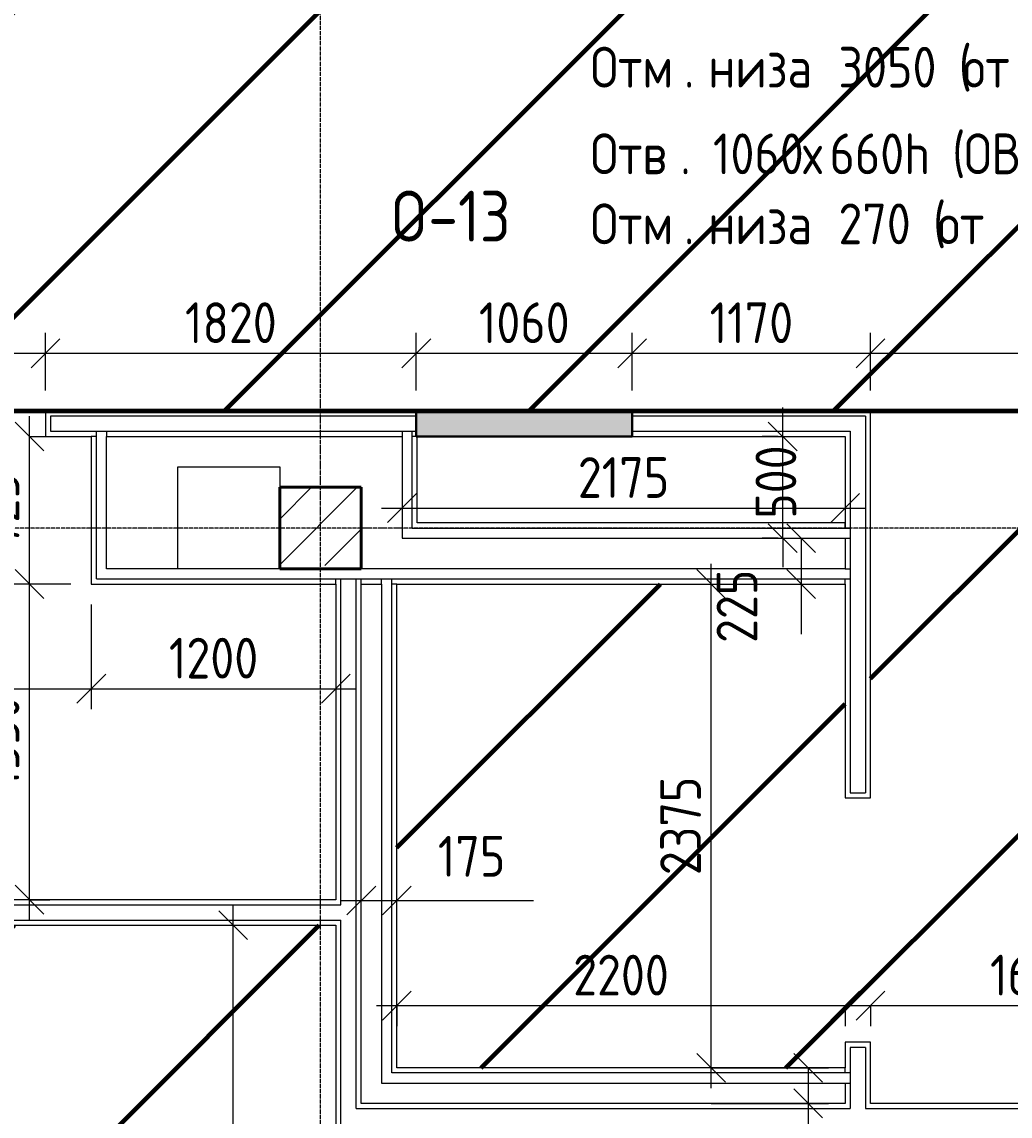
# Model space of a CAD drawing. Header units: millimetres. Extents: x -56773 to 323062, y -262288 to 76460.
# Drawn here: x 54144 to 58994, y -202511 to -197138 of the extents above; entities that cross this region are included whole.
import ezdxf

# ---------------------------------------------------------------- set-up
doc = ezdxf.new("R2010")
doc.units = ezdxf.units.MM
doc.linetypes.add('ADSK_Линия сетки', pattern=[25, 20, -2.5, 0, -2.5])
doc.linetypes.add('ADSK_Невидимые', pattern=[5, 3, -2])
for name, color, linetype, lineweight in [('1.1)Стяжка керамзит  2 этаж', 5, 'Continuous', 60), ('Марки', 7, 'Continuous', 20), ('Несущие колонны', 7, 'Continuous', 18), ('Обобщенные модели', 7, 'ADSK_Невидимые', 18), ('Оси', 7, 'Continuous', 9), ('Перекрытие', 7, 'Continuous', 18), ('Размеры', 7, 'Continuous', 9), ('Стены внутренние', 7, 'Continuous', 18), ('Стены штриховка', 7, 'Continuous', 9), ('Узлы', 7, 'Continuous', 18)]:
    doc.layers.add(name, color=color, linetype=linetype, lineweight=lineweight)
doc.styles.add('GOST Common_2', font='', dxfattribs={"width": 0.9, "height": 250})
doc.styles.add('GOST Common_3', font='', dxfattribs={"width": 0.9, "height": 200})
doc.styles.get('GOST Common_2').set_extended_font_data('GOST Common')
doc.styles.get('GOST Common_3').set_extended_font_data('GOST Common')
doc.dimstyles.new('ADSK_Основной_2_0', dxfattribs={"dimscale": 304.8, "dimtxt": 201.142999, "dimasz": 0.463911, "dimexe": 0.328084, "dimexo": 0.328084, "dimgap": 0.164042, "dimtad": 1, "dimdec": 3, "dimrnd": 0.001, "dimdsep": 46, "dimtxsty": 'GOST Common_3', "dimblk1": 'OBLIQUE', "dimblk2": 'OBLIQUE', "dimsah": 1, "dimcen": 0.09, "dimdle": 0.328084, "dimazin": 2, "dimtfac": 1, "dimtdec": 4, "dimtix": 1, "dimtmove": 0, "dimatfit": 3, "dimfxl": 1, "dimtvp": 1, "dimtolj": 1, "dimtzin": 0, "dimlwd": 20, "dimlwe": 20, "dimarcsym": 2})
doc.dimstyles.new('ADSK_Основной_2_0_2', dxfattribs={"dimscale": 304.8, "dimtxt": 201.142999, "dimasz": 0.463911, "dimexe": 0.328084, "dimexo": 0.328084, "dimgap": 0.164042, "dimtad": 1, "dimdec": 3, "dimrnd": 0.001, "dimdsep": 46, "dimtxsty": 'GOST Common_3', "dimblk1": 'OBLIQUE', "dimblk2": 'OBLIQUE', "dimsah": 1, "dimcen": 0.09, "dimdle": 0.328084, "dimazin": 2, "dimtfac": 1, "dimtdec": 4, "dimtix": 1, "dimtmove": 0, "dimatfit": 3, "dimfxl": 1, "dimtvp": 1, "dimtolj": 1, "dimtzin": 0, "dimlwd": 20, "dimlwe": 20, "dimarcsym": 2})

# ---------------------------------------------------------------- blocks, each defined once
blk = doc.blocks.new('ADSK_КолоннаЖБ_Прямоугольная - 400x400 мм-1807143-Кладочный план 4-го этажа')
at = {"layer": 'Несущие колонны', "lineweight": 40}
for p, q in [((-200, 200), (200, 200)), ((-200, -200), (-200, 200)), ((200, 200), (200, -200)), ((200, -200), (-200, -200))]:
    blk.add_line(p, q, dxfattribs=at)
blk = doc.blocks.new('ADSK_ОбобщеннаяМодель_ОтверстиеПрямоугольное_вСтене - О-13_ОВ_1060х660-4094150-Кладочный план 4-го этажа')
at = {"layer": 'Обобщенные модели'}
blk.add_hatch(color=256, dxfattribs=at).paths.add_polyline_path([(-391.2, -62.5), (650.3, -62.5), (650.3, 62.5), (-409.7, 62.5), (-409.7, -62.5)])
at = {"layer": 'Узлы', "lineweight": 30}
for p, q in [((-409.7, -62.5), (-409.7, 62.5)), ((-409.7, 62.5), (650.3, 62.5)), ((650.3, 62.5), (650.3, -62.5)), ((650.3, -62.5), (-409.7, -62.5))]:
    blk.add_line(p, q, dxfattribs=at)
blk = doc.blocks.new('_Oblique')
at = {"color": 0, "linetype": 'ByBlock', "lineweight": -2}
blk.add_line((-0.5, -0.5), (0.5, 0.5), dxfattribs=at)
blk = doc.blocks.new('*D6284')
at = {"layer": 'Defpoints', "color": 0, "transparency": 16777216}
for p in [(54259.4, -198765.3), (53259.4, -199048.5), (54259.4, -199048.5)]:
    blk.add_point(p, dxfattribs=at)
at = {"layer": 'Размеры', "color": 0, "lineweight": 20, "transparency": 16777216}
for p, q in [((53259.4, -198948.5), (53259.4, -198665.3)), ((54259.4, -198948.5), (54259.4, -198665.3)), ((53159.4, -198765.3), (54359.4, -198765.3))]:
    blk.add_line(p, q, dxfattribs=at)
at = {"layer": 'Размеры', "color": 0, "lineweight": 20, "transparency": 16777216, "xscale": 141.4, "yscale": 141.4, "zscale": 141.4, "rotation": 180}
blk.add_blockref('_Oblique', (53259.4, -198765.3), dxfattribs=at)
at = {"layer": 'Размеры', "color": 0, "lineweight": 20, "transparency": 16777216, "xscale": 141.4, "yscale": 141.4, "zscale": 141.4}
blk.add_blockref('_Oblique', (54259.4, -198765.3), dxfattribs=at)
at = {"layer": 'Размеры', "color": 0, "lineweight": 9, "transparency": 16777216, "insert": (53759.4, -198615.3), "char_height": 200, "width": 560.473, "attachment_point": 5, "style": 'GOST Common_3'}
blk.add_mtext('\\A1;1000', dxfattribs=at)
blk = doc.blocks.new('*D6285')
at = {"layer": 'Defpoints', "color": 0, "transparency": 16777216}
for p in [(56079.4, -198765.3), (54259.4, -199048.5), (56079.4, -199048.5)]:
    blk.add_point(p, dxfattribs=at)
at = {"layer": 'Размеры', "color": 0, "lineweight": 20, "transparency": 16777216}
for p, q in [((54259.4, -198948.5), (54259.4, -198665.3)), ((56079.4, -198948.5), (56079.4, -198665.3)), ((54159.4, -198765.3), (56179.4, -198765.3))]:
    blk.add_line(p, q, dxfattribs=at)
at = {"layer": 'Размеры', "color": 0, "lineweight": 20, "transparency": 16777216, "xscale": 141.4, "yscale": 141.4, "zscale": 141.4, "rotation": 180}
blk.add_blockref('_Oblique', (54259.4, -198765.3), dxfattribs=at)
at = {"layer": 'Размеры', "color": 0, "lineweight": 20, "transparency": 16777216, "xscale": 141.4, "yscale": 141.4, "zscale": 141.4}
blk.add_blockref('_Oblique', (56079.4, -198765.3), dxfattribs=at)
at = {"layer": 'Размеры', "color": 0, "lineweight": 9, "transparency": 16777216, "insert": (55169.4, -198615.3), "char_height": 200, "width": 560.473, "attachment_point": 5, "style": 'GOST Common_3'}
blk.add_mtext('\\A1;1820', dxfattribs=at)
blk = doc.blocks.new('*D6286')
at = {"layer": 'Defpoints', "color": 0, "transparency": 16777216}
for p in [(57139.4, -198765.3), (56079.4, -199048.5), (57139.4, -199048.5)]:
    blk.add_point(p, dxfattribs=at)
at = {"layer": 'Размеры', "color": 0, "lineweight": 20, "transparency": 16777216}
for p, q in [((56079.4, -198948.5), (56079.4, -198665.3)), ((57139.4, -198948.5), (57139.4, -198665.3)), ((55979.4, -198765.3), (57239.4, -198765.3))]:
    blk.add_line(p, q, dxfattribs=at)
at = {"layer": 'Размеры', "color": 0, "lineweight": 20, "transparency": 16777216, "xscale": 141.4, "yscale": 141.4, "zscale": 141.4, "rotation": 180}
blk.add_blockref('_Oblique', (56079.4, -198765.3), dxfattribs=at)
at = {"layer": 'Размеры', "color": 0, "lineweight": 20, "transparency": 16777216, "xscale": 141.4, "yscale": 141.4, "zscale": 141.4}
blk.add_blockref('_Oblique', (57139.4, -198765.3), dxfattribs=at)
at = {"layer": 'Размеры', "color": 0, "lineweight": 9, "transparency": 16777216, "insert": (56609.4, -198615.3), "char_height": 200, "width": 560.473, "attachment_point": 5, "style": 'GOST Common_3'}
blk.add_mtext('\\A1;1060', dxfattribs=at)
blk = doc.blocks.new('*D6287')
at = {"layer": 'Defpoints', "color": 0, "transparency": 16777216}
for p in [(58309.4, -198765.3), (57139.4, -199048.5), (58309.4, -199048.5)]:
    blk.add_point(p, dxfattribs=at)
at = {"layer": 'Размеры', "color": 0, "lineweight": 20, "transparency": 16777216}
for p, q in [((57139.4, -198948.5), (57139.4, -198665.3)), ((58309.4, -198948.5), (58309.4, -198665.3)), ((57039.4, -198765.3), (58409.4, -198765.3))]:
    blk.add_line(p, q, dxfattribs=at)
at = {"layer": 'Размеры', "color": 0, "lineweight": 20, "transparency": 16777216, "xscale": 141.4, "yscale": 141.4, "zscale": 141.4, "rotation": 180}
blk.add_blockref('_Oblique', (57139.4, -198765.3), dxfattribs=at)
at = {"layer": 'Размеры', "color": 0, "lineweight": 20, "transparency": 16777216, "xscale": 141.4, "yscale": 141.4, "zscale": 141.4}
blk.add_blockref('_Oblique', (58309.4, -198765.3), dxfattribs=at)
at = {"layer": 'Размеры', "color": 0, "lineweight": 9, "transparency": 16777216, "insert": (57724.4, -198615.3), "char_height": 200, "width": 515.472, "attachment_point": 5, "style": 'GOST Common_3'}
blk.add_mtext('\\A1;1170', dxfattribs=at)
blk = doc.blocks.new('*D6288')
at = {"layer": 'Defpoints', "color": 0, "transparency": 16777216}
for p in [(61409.4, -198765.3), (58309.4, -199048.5), (61409.4, -199423.5)]:
    blk.add_point(p, dxfattribs=at)
at = {"layer": 'Размеры', "color": 0, "lineweight": 20, "transparency": 16777216}
for p, q in [((58309.4, -198948.5), (58309.4, -198665.3)), ((61409.4, -199323.5), (61409.4, -198665.3)), ((58209.4, -198765.3), (61509.4, -198765.3))]:
    blk.add_line(p, q, dxfattribs=at)
at = {"layer": 'Размеры', "color": 0, "lineweight": 20, "transparency": 16777216, "xscale": 141.4, "yscale": 141.4, "zscale": 141.4, "rotation": 180}
blk.add_blockref('_Oblique', (58309.4, -198765.3), dxfattribs=at)
at = {"layer": 'Размеры', "color": 0, "lineweight": 20, "transparency": 16777216, "xscale": 141.4, "yscale": 141.4, "zscale": 141.4}
blk.add_blockref('_Oblique', (61409.4, -198765.3), dxfattribs=at)
at = {"layer": 'Размеры', "color": 0, "lineweight": 9, "transparency": 16777216, "insert": (59859.4, -198615.3), "char_height": 200, "width": 560.473, "attachment_point": 5, "style": 'GOST Common_3'}
blk.add_mtext('\\A1;3100', dxfattribs=at)
blk = doc.blocks.new('*D6292')
at = {"layer": 'Defpoints', "color": 0, "transparency": 16777216}
for p in [(58309.4, -201868.6), (59934.4, -201968.6), (59934.4, -202448.5)]:
    blk.add_point(p, dxfattribs=at)
at = {"layer": 'Размеры', "color": 0, "lineweight": 20, "transparency": 16777216}
for p, q in [((59934.4, -202348.5), (59934.4, -201868.6)), ((58209.4, -201968.6), (60034.4, -201968.6)), ((58309.4, -201968.6), (58309.4, -202068.6))]:
    blk.add_line(p, q, dxfattribs=at)
at = {"layer": 'Размеры', "color": 0, "lineweight": 20, "transparency": 16777216, "xscale": 141.4, "yscale": 141.4, "zscale": 141.4, "rotation": 180}
blk.add_blockref('_Oblique', (58309.4, -201968.6), dxfattribs=at)
at = {"layer": 'Размеры', "color": 0, "lineweight": 20, "transparency": 16777216, "xscale": 141.4, "yscale": 141.4, "zscale": 141.4}
blk.add_blockref('_Oblique', (59934.4, -201968.6), dxfattribs=at)
at = {"layer": 'Размеры', "color": 0, "lineweight": 9, "transparency": 16777216, "insert": (59121.9, -201818.6), "char_height": 200, "width": 560.473, "attachment_point": 5, "style": 'GOST Common_3'}
blk.add_mtext('\\A1;1625', dxfattribs=at)
blk = doc.blocks.new('*D6297')
at = {"layer": 'Defpoints', "color": 0, "transparency": 16777216}
for p in [(57426.7, -202273.5), (58003.1, -202273.5), (57426.7, -202448.5)]:
    blk.add_point(p, dxfattribs=at)
at = {"layer": 'Размеры', "color": 0, "lineweight": 20, "transparency": 16777216}
for p, q in [((57526.7, -202273.5), (58103.1, -202273.5)), ((58003.1, -202273.5), (58003.1, -202548.5)), ((57526.7, -202448.5), (58103.1, -202448.5)), ((58003.1, -202448.5), (58003.1, -202870.2))]:
    blk.add_line(p, q, dxfattribs=at)
at = {"layer": 'Размеры', "color": 0, "lineweight": 20, "transparency": 16777216, "xscale": 141.4, "yscale": 141.4, "zscale": 141.4}
for p, rotation in [((58003.1, -202273.5), 90), ((58003.1, -202448.5), 270)]:
    blk.add_blockref('_Oblique', p, dxfattribs=dict(at, rotation=rotation))
at = {"layer": 'Размеры', "color": 0, "lineweight": 9, "transparency": 16777216, "insert": (57605.5, -202891.4), "char_height": 200, "width": 409.104, "attachment_point": 1, "rotation": 90, "line_spacing_factor": 1.022761, "style": 'GOST Common_3'}
blk.add_mtext('\\A1;175', dxfattribs=at)
blk = doc.blocks.new('*D6298')
at = {"layer": 'Defpoints', "color": 0, "transparency": 16777216}
for p in [(57426.7, -199898.5), (57526.7, -199898.5), (57426.7, -202273.5)]:
    blk.add_point(p, dxfattribs=at)
at = {"layer": 'Размеры', "color": 0, "lineweight": 20, "transparency": 16777216}
for p, q in [((57526.7, -202373.5), (57526.7, -199798.5)), ((57526.7, -199898.5), (57626.7, -199898.5)), ((57526.7, -202273.5), (57626.7, -202273.5))]:
    blk.add_line(p, q, dxfattribs=at)
at = {"layer": 'Размеры', "color": 0, "lineweight": 20, "transparency": 16777216, "xscale": 141.4, "yscale": 141.4, "zscale": 141.4}
for p, rotation in [((57526.7, -199898.5), 90), ((57526.7, -202273.5), 270)]:
    blk.add_blockref('_Oblique', p, dxfattribs=dict(at, rotation=rotation))
at = {"layer": 'Размеры', "color": 0, "lineweight": 9, "transparency": 16777216, "insert": (57376.7, -201086), "char_height": 200, "width": 605.475, "attachment_point": 5, "rotation": 90, "style": 'GOST Common_3'}
blk.add_mtext('\\A1;2375', dxfattribs=at)
blk = doc.blocks.new('*D6299')
at = {"layer": 'Defpoints', "color": 0, "transparency": 16777216}
for p in [(55984.4, -201452), (55809.4, -201868.6), (55984.4, -201868.6)]:
    blk.add_point(p, dxfattribs=at)
at = {"layer": 'Размеры', "color": 0, "lineweight": 20, "transparency": 16777216}
for p, q in [((55809.4, -201768.6), (55809.4, -201352)), ((55984.4, -201768.6), (55984.4, -201352)), ((55709.4, -201452), (55984.4, -201452)), ((55984.4, -201452), (56654.3, -201452))]:
    blk.add_line(p, q, dxfattribs=at)
at = {"layer": 'Размеры', "color": 0, "lineweight": 20, "transparency": 16777216, "xscale": 141.4, "yscale": 141.4, "zscale": 141.4, "rotation": 180}
blk.add_blockref('_Oblique', (55809.4, -201452), dxfattribs=at)
at = {"layer": 'Размеры', "color": 0, "lineweight": 20, "transparency": 16777216, "xscale": 141.4, "yscale": 141.4, "zscale": 141.4}
blk.add_blockref('_Oblique', (55984.4, -201452), dxfattribs=at)
at = {"layer": 'Размеры', "color": 0, "lineweight": 9, "transparency": 16777216, "insert": (56185.5, -201135.3), "char_height": 200, "width": 409.104, "attachment_point": 1, "line_spacing_factor": 1.022761, "style": 'GOST Common_3'}
blk.add_mtext('\\A1;175', dxfattribs=at)
blk = doc.blocks.new('*D6300')
at = {"layer": 'Defpoints', "color": 0, "transparency": 16777216}
for p in [(55984.4, -201868.6), (58184.4, -201868.6), (58184.4, -201968.6)]:
    blk.add_point(p, dxfattribs=at)
at = {"layer": 'Размеры', "color": 0, "lineweight": 20, "transparency": 16777216}
for p, q in [((55884.4, -201968.6), (58284.4, -201968.6)), ((55984.4, -201968.6), (55984.4, -202068.6)), ((58184.4, -201968.6), (58184.4, -202068.6))]:
    blk.add_line(p, q, dxfattribs=at)
at = {"layer": 'Размеры', "color": 0, "lineweight": 20, "transparency": 16777216, "xscale": 141.4, "yscale": 141.4, "zscale": 141.4, "rotation": 180}
blk.add_blockref('_Oblique', (55984.4, -201968.6), dxfattribs=at)
at = {"layer": 'Размеры', "color": 0, "lineweight": 20, "transparency": 16777216, "xscale": 141.4, "yscale": 141.4, "zscale": 141.4}
blk.add_blockref('_Oblique', (58184.4, -201968.6), dxfattribs=at)
at = {"layer": 'Размеры', "color": 0, "lineweight": 9, "transparency": 16777216, "insert": (57084.4, -201818.6), "char_height": 200, "width": 605.475, "attachment_point": 5, "style": 'GOST Common_3'}
blk.add_mtext('\\A1;2200', dxfattribs=at)
blk = doc.blocks.new('*D6301')
at = {"layer": 'Defpoints', "color": 0, "transparency": 16777216}
for p in [(56009.4, -199425.3), (58184.4, -199425.3), (58184.4, -199525.3)]:
    blk.add_point(p, dxfattribs=at)
at = {"layer": 'Размеры', "color": 0, "lineweight": 20, "transparency": 16777216}
for p, q in [((55909.4, -199525.3), (58284.4, -199525.3)), ((56009.4, -199525.3), (56009.4, -199625.3)), ((58184.4, -199525.3), (58184.4, -199625.3))]:
    blk.add_line(p, q, dxfattribs=at)
at = {"layer": 'Размеры', "color": 0, "lineweight": 20, "transparency": 16777216, "xscale": 141.4, "yscale": 141.4, "zscale": 141.4, "rotation": 180}
blk.add_blockref('_Oblique', (56009.4, -199525.3), dxfattribs=at)
at = {"layer": 'Размеры', "color": 0, "lineweight": 20, "transparency": 16777216, "xscale": 141.4, "yscale": 141.4, "zscale": 141.4}
blk.add_blockref('_Oblique', (58184.4, -199525.3), dxfattribs=at)
at = {"layer": 'Размеры', "color": 0, "lineweight": 9, "transparency": 16777216, "insert": (57096.9, -199375.3), "char_height": 200, "width": 560.473, "attachment_point": 5, "style": 'GOST Common_3'}
blk.add_mtext('\\A1;2175', dxfattribs=at)
blk = doc.blocks.new('*D6302')
at = {"layer": 'Defpoints', "color": 0, "transparency": 16777216}
for p in [(57956, -199673.5), (57968.3, -199673.5), (57956, -199898.5)]:
    blk.add_point(p, dxfattribs=at)
at = {"layer": 'Размеры', "color": 0, "lineweight": 20, "transparency": 16777216}
for p, q in [((57968.3, -199673.5), (57968.3, -199998.5)), ((58056, -199673.5), (58068.3, -199673.5)), ((57968.3, -199898.5), (57968.3, -200143.8)), ((58056, -199898.5), (58068.3, -199898.5))]:
    blk.add_line(p, q, dxfattribs=at)
at = {"layer": 'Размеры', "color": 0, "lineweight": 20, "transparency": 16777216, "xscale": 141.4, "yscale": 141.4, "zscale": 141.4}
for p, rotation in [((57968.3, -199673.5), 90), ((57968.3, -199898.5), 270)]:
    blk.add_blockref('_Oblique', p, dxfattribs=dict(at, rotation=rotation))
at = {"layer": 'Размеры', "color": 0, "lineweight": 9, "transparency": 16777216, "insert": (57553.5, -200187.5), "char_height": 200, "width": 454.106, "attachment_point": 1, "rotation": 90, "line_spacing_factor": 1.022761, "style": 'GOST Common_3'}
blk.add_mtext('\\A1;225', dxfattribs=at)
blk = doc.blocks.new('*D6303')
at = {"layer": 'Defpoints', "color": 0, "transparency": 16777216}
for p in [(57878, -199173.5), (57956, -199173.5), (57956, -199673.5)]:
    blk.add_point(p, dxfattribs=at)
at = {"layer": 'Размеры', "color": 0, "lineweight": 20, "transparency": 16777216}
for p, q in [((57878, -199173.5), (57878, -199032.1)), ((57856, -199173.5), (57778, -199173.5)), ((57878, -199673.5), (57878, -199173.5)), ((57856, -199673.5), (57778, -199673.5)), ((57878, -199673.5), (57878, -199814.9))]:
    blk.add_line(p, q, dxfattribs=at)
at = {"layer": 'Размеры', "color": 0, "lineweight": 20, "transparency": 16777216, "xscale": 141.4, "yscale": 141.4, "zscale": 141.4}
for p, rotation in [((57878, -199173.5), 270), ((57878, -199673.5), 90)]:
    blk.add_blockref('_Oblique', p, dxfattribs=dict(at, rotation=rotation))
at = {"layer": 'Размеры', "color": 0, "lineweight": 9, "transparency": 16777216, "insert": (57744.7, -199577.8), "char_height": 200, "width": 454.106, "attachment_point": 1, "rotation": 90, "line_spacing_factor": 1.022761, "style": 'GOST Common_3'}
blk.add_mtext('\\A1;500', dxfattribs=at)
blk = doc.blocks.new('*D6305')
at = {"layer": 'Defpoints', "color": 0, "transparency": 16777216}
for p in [(53034.4, -199898.5), (54484.4, -199898.5), (54484.4, -200412.3)]:
    blk.add_point(p, dxfattribs=at)
at = {"layer": 'Размеры', "color": 0, "lineweight": 20, "transparency": 16777216}
for p, q in [((53034.4, -199998.5), (53034.4, -200512.3)), ((54484.4, -199998.5), (54484.4, -200512.3)), ((52934.4, -200412.3), (54584.4, -200412.3))]:
    blk.add_line(p, q, dxfattribs=at)
at = {"layer": 'Размеры', "color": 0, "lineweight": 20, "transparency": 16777216, "xscale": 141.4, "yscale": 141.4, "zscale": 141.4, "rotation": 180}
blk.add_blockref('_Oblique', (53034.4, -200412.3), dxfattribs=at)
at = {"layer": 'Размеры', "color": 0, "lineweight": 20, "transparency": 16777216, "xscale": 141.4, "yscale": 141.4, "zscale": 141.4}
blk.add_blockref('_Oblique', (54484.4, -200412.3), dxfattribs=at)
at = {"layer": 'Размеры', "color": 0, "lineweight": 9, "transparency": 16777216, "insert": (53759.4, -200262.3), "char_height": 200, "width": 580.928, "attachment_point": 5, "style": 'GOST Common_3'}
blk.add_mtext('\\A1;1450', dxfattribs=at)
blk = doc.blocks.new('*D6306')
at = {"layer": 'Defpoints', "color": 0, "transparency": 16777216}
for p in [(54484.4, -199898.5), (55684.4, -200312.3), (55684.4, -200412.3)]:
    blk.add_point(p, dxfattribs=at)
at = {"layer": 'Размеры', "color": 0, "lineweight": 20, "transparency": 16777216}
for p, q in [((54484.4, -199998.5), (54484.4, -200512.3)), ((54384.4, -200412.3), (55784.4, -200412.3)), ((55684.4, -200412.3), (55684.4, -200512.3))]:
    blk.add_line(p, q, dxfattribs=at)
at = {"layer": 'Размеры', "color": 0, "lineweight": 20, "transparency": 16777216, "xscale": 141.4, "yscale": 141.4, "zscale": 141.4, "rotation": 180}
blk.add_blockref('_Oblique', (54484.4, -200412.3), dxfattribs=at)
at = {"layer": 'Размеры', "color": 0, "lineweight": 20, "transparency": 16777216, "xscale": 141.4, "yscale": 141.4, "zscale": 141.4}
blk.add_blockref('_Oblique', (55684.4, -200412.3), dxfattribs=at)
at = {"layer": 'Размеры', "color": 0, "lineweight": 9, "transparency": 16777216, "insert": (55084.4, -200262.3), "char_height": 200, "width": 560.473, "attachment_point": 5, "style": 'GOST Common_3'}
blk.add_mtext('\\A1;1200', dxfattribs=at)
blk = doc.blocks.new('*D6307')
at = {"layer": 'Defpoints', "color": 0, "transparency": 16777216}
for p in [(54180.9, -199898.5), (54484.4, -199898.5), (54080.9, -201448.5)]:
    blk.add_point(p, dxfattribs=at)
at = {"layer": 'Размеры', "color": 0, "lineweight": 20, "transparency": 16777216}
for p, q in [((54180.9, -201548.5), (54180.9, -199798.5)), ((54384.4, -199898.5), (54080.9, -199898.5)), ((54180.9, -201448.5), (54280.9, -201448.5))]:
    blk.add_line(p, q, dxfattribs=at)
at = {"layer": 'Размеры', "color": 0, "lineweight": 20, "transparency": 16777216, "xscale": 141.4, "yscale": 141.4, "zscale": 141.4}
for p, rotation in [((54180.9, -199898.5), 90), ((54180.9, -201448.5), 270)]:
    blk.add_blockref('_Oblique', p, dxfattribs=dict(at, rotation=rotation))
at = {"layer": 'Размеры', "color": 0, "lineweight": 9, "transparency": 16777216, "insert": (54030.9, -200673.5), "char_height": 200, "width": 560.473, "attachment_point": 5, "rotation": 90, "style": 'GOST Common_3'}
blk.add_mtext('\\A1;1550', dxfattribs=at)
blk = doc.blocks.new('*D6308')
at = {"layer": 'Defpoints', "color": 0, "transparency": 16777216}
for p in [(54080.9, -199173.5), (54180.9, -199173.5), (54484.4, -199898.5)]:
    blk.add_point(p, dxfattribs=at)
at = {"layer": 'Размеры', "color": 0, "lineweight": 20, "transparency": 16777216}
for p, q in [((54180.9, -199998.5), (54180.9, -199073.5)), ((54180.9, -199173.5), (54280.9, -199173.5)), ((54384.4, -199898.5), (54080.9, -199898.5))]:
    blk.add_line(p, q, dxfattribs=at)
at = {"layer": 'Размеры', "color": 0, "lineweight": 20, "transparency": 16777216, "xscale": 141.4, "yscale": 141.4, "zscale": 141.4}
for p, rotation in [((54180.9, -199173.5), 90), ((54180.9, -199898.5), 270)]:
    blk.add_blockref('_Oblique', p, dxfattribs=dict(at, rotation=rotation))
at = {"layer": 'Размеры', "color": 0, "lineweight": 9, "transparency": 16777216, "insert": (54030.9, -199536), "char_height": 200, "width": 454.106, "attachment_point": 5, "rotation": 90, "style": 'GOST Common_3'}
blk.add_mtext('\\A1;725', dxfattribs=at)
blk = doc.blocks.new('*D6309')
at = {"layer": 'Defpoints', "color": 0, "transparency": 16777216}
for p in [(55080.7, -201573.5), (55180.7, -201573.5), (55080.7, -205573.5)]:
    blk.add_point(p, dxfattribs=at)
at = {"layer": 'Размеры', "color": 0, "lineweight": 20, "transparency": 16777216}
for p, q in [((55180.7, -205673.5), (55180.7, -201473.5)), ((55180.7, -201573.5), (55280.7, -201573.5)), ((55180.7, -205573.5), (55280.7, -205573.5))]:
    blk.add_line(p, q, dxfattribs=at)
at = {"layer": 'Размеры', "color": 0, "lineweight": 20, "transparency": 16777216, "xscale": 141.4, "yscale": 141.4, "zscale": 141.4}
for p, rotation in [((55180.7, -201573.5), 90), ((55180.7, -205573.5), 270)]:
    blk.add_blockref('_Oblique', p, dxfattribs=dict(at, rotation=rotation))
at = {"layer": 'Размеры', "color": 0, "lineweight": 9, "transparency": 16777216, "insert": (55030.7, -203573.5), "char_height": 200, "width": 625.93, "attachment_point": 5, "rotation": 90, "style": 'GOST Common_3'}
blk.add_mtext('\\A1;4000', dxfattribs=at)

msp = doc.modelspace()

# ---------------------------------------------------------------- hatches: boundary and pattern name
at = {"layer": '1.1)Стяжка керамзит  2 этаж', "transparency": 33554687}
h = msp.add_hatch(dxfattribs=at)
h.set_pattern_fill('ANSI31', color=5, scale=333)
h.paths.add_polyline_path([(61559.3615, -195798.4914), (-9515.6385, -195798.4914), (-9515.6385, -199048.4914), (61559.3615, -199048.4914)])
h.paths.add_polyline_path([(26559.3615, -198473.4914), (26634.3615, -198473.4914), (26634.3615, -199023.4914), (26559.3615, -199023.4914)], flags=16)
h.paths.add_polyline_path([(26559.3615, -196373.4914), (26559.3615, -195823.4914), (26634.3615, -195823.4914), (26634.3615, -196373.4914)], flags=16)
h.paths.add_polyline_path([(41109.3615, -196023.4914), (41109.3615, -195898.4914), (42009.3615, -195898.4914), (42009.3615, -196023.4914)], flags=16)
h.paths.add_polyline_path([(45809.3615, -196023.4914), (45809.3615, -195898.4914), (46809.3615, -195898.4914), (46809.3615, -196023.4914)], flags=16)
h.paths.add_polyline_path([(48659.3615, -195923.4914), (48659.3615, -195898.4914), (49409.3615, -195898.4914), (49409.3615, -195923.4914)], flags=16)
h.paths.add_polyline_path([(41734.3615, -193523.4914), (39734.3615, -193523.4914), (39734.3615, -195023.4914), (40009.3615, -195023.4914), (40034.3615, -195023.4914), (40034.3615, -195798.4914), (41734.3615, -195798.4914)], flags=0)
h = msp.add_hatch(dxfattribs=at)
h.set_pattern_fill('ANSI31', color=5, scale=333)
h.paths.add_polyline_path([(55684.3615, -199898.4914), (54484.3615, -199898.4914), (54484.3615, -199173.4914), (54259.3615, -199173.4914), (54259.3615, -199048.4914), (53259.3615, -199048.4914), (53259.3615, -199173.4914), (53034.3615, -199173.4914), (53034.3615, -199898.4914), (52459.3615, -199898.4914), (52459.3615, -201448.4914), (55684.3615, -201448.4914)], flags=0)
h.paths.add_polyline_path([(55684.3615, -201573.4914), (52459.3615, -201573.4914), (52459.3615, -201698.4914), (52334.3615, -201698.4914), (52334.3615, -199048.4914), (50234.3615, -199048.4914), (50234.3615, -199323.4914), (50309.3615, -199323.4914), (50309.3615, -199823.4914), (50234.3615, -199823.4914), (50234.3615, -199898.4914), (48659.3615, -199898.4914), (48659.3615, -200723.4914), (48534.3615, -200723.4914), (48534.3615, -199898.4914), (45609.3615, -199898.4914), (45609.3615, -205423.4914), (46009.3615, -205423.4914), (46009.3615, -205573.4914), (46909.3615, -205573.4914), (48534.3615, -205573.4914), (48534.3615, -201923.4914), (48659.3615, -201923.4914), (48659.3615, -205573.4914), (49409.3615, -205573.4914), (49409.3615, -205423.4914), (49809.3615, -205423.4914), (49809.3615, -205573.4914), (50409.3615, -205573.4914), (52059.3615, -205573.4914), (52334.3615, -205573.4914), (52334.3615, -202898.4914), (52459.3615, -202898.4914), (52459.3615, -205573.4914), (53209.3615, -205573.4914), (54859.3615, -205573.4914), (55409.3615, -205573.4914), (55409.3615, -205423.4914), (55684.3615, -205423.4914)])
h = msp.add_hatch(dxfattribs=at)
h.set_pattern_fill('ANSI31', color=5, scale=333)
h.paths.add_polyline_path([(61559.3615, -200373.4914), (61559.3615, -199823.4914), (61409.3615, -199823.4914), (61409.3615, -199423.4914), (61559.3615, -199423.4914), (61559.3615, -199048.4914), (58309.3615, -199048.4914), (58309.3615, -200948.4914), (58184.3615, -200948.4914), (58184.3615, -199898.4914), (55984.3615, -199898.4914), (55984.3615, -202273.4914), (58184.3615, -202273.4914), (58184.3615, -202148.4914), (58309.3615, -202148.4914), (58309.3615, -202448.4914), (59934.3615, -202448.4914), (59934.3615, -202573.4914), (55809.3615, -202573.4914), (55809.3615, -205423.4914), (55809.3615, -205573.4914), (56409.3615, -205573.4914), (58059.3615, -205573.4914), (59209.3615, -205573.4914), (60859.3615, -205573.4914), (61409.3615, -205573.4914), (61409.3615, -205423.4914), (61559.3615, -205423.4914), (61559.3615, -202573.4914), (61134.3615, -202573.4914), (61134.3615, -202448.4914), (61559.3615, -202448.4914), (61559.3615, -202023.4914)])
at = {"layer": 'Несущие колонны', "lineweight": 9}
h = msp.add_hatch(dxfattribs=at)
h.set_pattern_fill('FP_1', color=256, style=0, pattern_type=2)
h.set_pattern_definition([(45, (9.36, -198628.46), (-224.5064, 224.5064), []), (45, (233.87, -198628.46), (-224.5064, 224.5064), [396.875, -79.375, 3.353, -76.022])])
h.paths.add_polyline_path([(55685.3383, -199823.4914), (55809.3615, -199823.4914), (55809.3615, -199423.4914), (55409.3615, -199423.4914), (55409.3615, -199823.4914)])

# ---------------------------------------------------------------- linework, layer by layer
at = {"layer": '1.1)Стяжка керамзит  2 этаж'}
msp.add_lwpolyline([(61559.3615, -195798.4914), (-9515.6385, -195798.4914), (-9515.6385, -199048.4914), (61559.3615, -199048.4914)], close=True, dxfattribs=at)
at = {"layer": 'Несущие колонны', "lineweight": 9}
for p, q in [((55809.3615, -199423.4914), (55409.3615, -199423.4914)), ((55409.3615, -199423.4914), (55409.3615, -199823.4914)), ((55809.3615, -199823.4914), (55809.3615, -199423.4914)), ((55409.3615, -199823.4914), (55809.3615, -199823.4914))]:
    msp.add_line(p, q, dxfattribs=at)
at = {"layer": 'Оси', "linetype": 'ADSK_Линия сетки', "lineweight": 5}
for p, q in [((55609.3615, -209602.3427), (55609.3615, -188601.0153)), ((62563.3938, -199623.4914), (-25230.7352, -199623.4914))]:
    msp.add_line(p, q, dxfattribs=at)
at = {"layer": 'Перекрытие'}
for p, q in [((54909.3615, -199823.4914), (54909.3615, -199323.4914)), ((54909.3615, -199323.4914), (55409.3615, -199323.4914)), ((55409.3615, -199323.4914), (55409.3615, -199423.4914))]:
    msp.add_line(p, q, dxfattribs=at)
at = {"layer": 'Стены внутренние', "lineweight": 5}
for p, q in [((56079.3615, -199048.4914), (54259.3615, -199048.4914)), ((54259.3615, -199048.4914), (54259.3615, -199173.4914)), ((58309.3615, -199048.4914), (57139.3615, -199048.4914)), ((58309.3615, -200948.4914), (58309.3615, -199048.4914)), ((54259.3615, -199173.4914), (54484.3615, -199173.4914)), ((54484.3615, -199173.4914), (54484.3615, -199898.4914)), ((54559.3615, -199823.4914), (54559.3615, -199173.4914)), ((54559.3615, -199173.4914), (56009.3615, -199173.4914)), ((56009.3615, -199173.4914), (56009.3615, -199673.4914)), ((56084.3615, -199598.4914), (56084.3615, -199173.4914)), ((57139.3615, -199173.4914), (58184.3615, -199173.4914)), ((58184.3615, -199173.4914), (58184.3615, -199598.4914)), ((58184.3615, -199598.4914), (56084.3615, -199598.4914)), ((56009.3615, -199673.4914), (58184.3615, -199673.4914)), ((58184.3615, -199673.4914), (58184.3615, -199823.4914)), ((58184.3615, -199823.4914), (54559.3615, -199823.4914)), ((54484.3615, -199898.4914), (55684.3615, -199898.4914)), ((55684.3615, -199898.4914), (55684.3615, -201448.4914)), ((55809.3615, -202448.4914), (55809.3615, -199898.4914)), ((55809.3615, -199898.4914), (55909.3615, -199898.4914)), ((55909.3615, -199898.4914), (55909.3615, -202348.4914)), ((55984.3615, -199898.4914), (58184.3615, -199898.4914)), ((55984.3615, -202273.4914), (55984.3615, -199898.4914)), ((58184.3615, -199898.4914), (58184.3615, -200948.4914)), ((58184.3615, -200948.4914), (58309.3615, -200948.4914)), ((55684.3615, -201448.4914), (52459.3615, -201448.4914)), ((52459.3615, -201573.4914), (55684.3615, -201573.4914)), ((55684.3615, -201573.4914), (55684.3615, -205423.4914)), ((58309.3615, -202148.4914), (58184.3615, -202148.4914)), ((58184.3615, -202148.4914), (58184.3615, -202273.4914)), ((58309.3615, -202448.4914), (58309.3615, -202148.4914)), ((58184.3615, -202273.4914), (55984.3615, -202273.4914)), ((55909.3615, -202348.4914), (58184.3615, -202348.4914)), ((58184.3615, -202348.4914), (58184.3615, -202448.4914)), ((58184.3615, -202448.4914), (55809.3615, -202448.4914)), ((59934.3615, -202448.4914), (58309.3615, -202448.4914))]:
    msp.add_line(p, q, dxfattribs=at)
at = {"layer": 'Стены штриховка', "lineweight": 9}
for p, q in [((56079.3615, -199073.4914), (54284.3615, -199073.4914)), ((54284.3615, -199073.4914), (54284.3615, -199148.4914)), ((58284.3615, -199073.4914), (57139.3615, -199073.4914)), ((58284.3615, -199073.4914), (58284.3615, -200923.4914)), ((54284.3615, -199148.4914), (56079.3615, -199148.4914)), ((54509.3615, -199873.4914), (54509.3615, -199148.4914)), ((54559.3615, -199148.4914), (54559.3615, -199173.4914)), ((56009.3615, -199148.4914), (56009.3615, -199173.4914)), ((56059.3615, -199623.4914), (56059.3615, -199148.4914)), ((57139.3615, -199148.4914), (58209.3615, -199148.4914)), ((58209.3615, -199148.4914), (58209.3615, -200923.4914)), ((54509.3615, -199173.4914), (54484.3615, -199173.4914)), ((56079.3615, -199173.4914), (56059.3615, -199173.4914)), ((58184.3615, -199623.4914), (58184.3615, -199598.4914)), ((56059.3615, -199623.4914), (58209.3615, -199623.4914)), ((58184.3615, -199673.4914), (58209.3615, -199673.4914)), ((58184.3615, -199823.4914), (58209.3615, -199823.4914)), ((54509.3615, -199873.4914), (58209.3615, -199873.4914)), ((55684.3615, -199898.4914), (55684.3615, -199873.4914)), ((55709.3615, -201473.4914), (55709.3615, -199873.4914)), ((55784.3615, -202473.4914), (55784.3615, -199873.4914)), ((55809.3615, -199898.4914), (55809.3615, -199873.4914)), ((55909.3615, -199898.4914), (55909.3615, -199873.4914)), ((55959.3615, -202298.4914), (55959.3615, -199873.4914)), ((55984.3615, -199898.4914), (55959.3615, -199898.4914)), ((58184.3615, -199898.4914), (58184.3615, -199873.4914)), ((58209.3615, -200923.4914), (58284.3615, -200923.4914)), ((52434.3615, -201473.4914), (55709.3615, -201473.4914)), ((52434.3615, -201548.4914), (55709.3615, -201548.4914)), ((55709.3615, -205398.4914), (55709.3615, -201548.4914)), ((58209.3615, -202173.4914), (58209.3615, -202473.4914)), ((58284.3615, -202173.4914), (58209.3615, -202173.4914)), ((58284.3615, -202173.4914), (58284.3615, -202473.4914)), ((58184.3615, -202298.4914), (58184.3615, -202273.4914)), ((58209.3615, -202298.4914), (55959.3615, -202298.4914)), ((58184.3615, -202348.4914), (58209.3615, -202348.4914)), ((55784.3615, -202473.4914), (58209.3615, -202473.4914)), ((58284.3615, -202473.4914), (59909.3615, -202473.4914))]:
    msp.add_line(p, q, dxfattribs=at)

# ---------------------------------------------------------------- block references
at = {"layer": 'Несущие колонны', "lineweight": 9, "rotation": 89.9999999999999}
msp.add_blockref('ADSK_КолоннаЖБ_Прямоугольная - 400x400 мм-1807143-Кладочный план 4-го этажа', (55609.3615, -199623.4914), dxfattribs=at)
at = {"layer": 'Обобщенные модели', "color": 7, "true_color": 0xffffff}
msp.add_blockref('ADSK_ОбобщеннаяМодель_ОтверстиеПрямоугольное_вСтене - О-13_ОВ_1060х660-4094150-Кладочный план 4-го этажа', (56489.0597, -199110.9914), dxfattribs=at)

# ---------------------------------------------------------------- texts
at = {"layer": 'Марки', "lineweight": 9, "attachment_point": 1}
for s, insert, char_height, width, style in [('Отм', (56935.1283, -197260.6249), 200, 555.569437, 'GOST Common_3'), ('низа', (57512.5815, -197260.6249), 200, 642.151687, 'GOST Common_3'), (' 3050 (', (58042.4096, -197260.6249), 200, 873.037687, 'GOST Common_3'), ('от', (58762.7377, -197260.6249), 200, 353.544187, 'GOST Common_3'), ('. ', (57393.519, -197260.6249), 200, 144.30375, 'GOST Common_3'), ('660h (', (58107.894, -197685.945), 200, 800.885812, 'GOST Common_3'), ('Отв', (56935.1283, -197685.945), 200, 533.923875, 'GOST Common_3'), ('. 1060', (57375.6596, -197685.945), 200, 728.733937, 'GOST Common_3'), ('ОВ', (58768.6908, -197685.945), 200, 360.759375, 'GOST Common_3'), ('\\fGOST Common|b0|i0|c204|p34|;\\W.9;х', (57976.9252, -197685.945), 200, 158.734125, 'GOST Common_3'), ('\\fGOST Common|b0|i0|c204|p34|;\\W.9;О', (55959.6037, -197967.0908), 250, 216.455625, 'GOST Common_2'), ('-13', (56138.1974, -197967.0908), 250, 526.708687, 'GOST Common_2'), ('Отм', (56935.1283, -198029.9033), 200, 555.569437, 'GOST Common_3'), (' 270 (', (58042.4096, -198029.9033), 200, 721.51875, 'GOST Common_3'), ('низа', (57512.5815, -198029.9033), 200, 642.151687, 'GOST Common_3'), ('от', (58637.7221, -198029.9033), 200, 353.544187, 'GOST Common_3'), ('. ', (57393.519, -198029.9033), 200, 144.30375, 'GOST Common_3')]:
    msp.add_mtext(s, dxfattribs=dict(at, insert=insert, char_height=char_height, width=width, style=style))

# ---------------------------------------------------------------- dimensions: what is measured, and where the dimension line sits
at = {"layer": 'Размеры', "lineweight": 9}
for base, p1, p2, override, picture, middle in [((54259.3615, -198765.34), (53259.3615, -199048.4914), (54259.3615, -199048.4914), {"dimpost": '<>', "dimfxl": 1000}, '*D6284', (53759.3615, -198615.34)), ((56079.3615, -198765.34), (54259.3615, -199048.4914), (56079.3615, -199048.4914), {"dimpost": '<>', "dimfxl": 1820}, '*D6285', (55169.3615, -198615.34)), ((57139.3615, -198765.34), (56079.3615, -199048.4914), (57139.3615, -199048.4914), {"dimpost": '<>', "dimfxl": 1060}, '*D6286', (56609.3615, -198615.34)), ((58309.3615, -198765.34), (57139.3615, -199048.4914), (58309.3615, -199048.4914), {"dimpost": '<>', "dimfxl": 1170}, '*D6287', (57724.3615, -198615.34)), ((61409.3615, -198765.34), (58309.3615, -199048.4914), (61409.3615, -199423.4914), {"dimpost": '<>', "dimfxl": 3122.599078}, '*D6288', (59859.3615, -198615.34)), ((58184.3615, -199525.2964), (56009.3615, -199425.3115), (58184.3615, -199425.3115), {"dimpost": '<>', "dimfxl": 2175}, '*D6301', (57096.8615, -199375.2964)), ((54484.3615, -200412.2885), (53034.3615, -199898.4914), (54484.3615, -199898.4914), {"dimpost": '<>', "dimfxl": 1450}, '*D6305', (53759.3615, -200262.2885)), ((55684.3615, -200412.2885), (54484.3615, -199898.4914), (55684.3615, -200312.3036), {"dimpost": '<>', "dimfxl": 1269.346481}, '*D6306', (55084.3615, -200262.2885)), ((58184.3615, -201968.5743), (55984.3615, -201868.5894), (58184.3615, -201868.5894), {"dimpost": '<>', "dimfxl": 2200}, '*D6300', (57084.3615, -201818.5743)), ((59934.3615, -201968.5743), (58309.3615, -201868.5894), (59934.3615, -202448.4914), {"dimpost": '<>', "dimfxl": 1725.372803}, '*D6292', (59121.8615, -201818.5743))]:
    dim = msp.add_linear_dim(base=base, p1=p1, p2=p2, dimstyle='ADSK_Основной_2_0_2', override=override, dxfattribs=at)
    dim.commit()
    dim.dimension.update_dxf_attribs({"geometry": picture, "text_midpoint": middle})
for base, p1, p2, override, picture, middle in [((57877.9931, -199173.4914), (57956.0406, -199673.4914), (57956.0406, -199173.4914), {"dimpost": '<>', "dimfxl": 500}, '*D6303', (57877.9931, -199350.7261)), ((57968.2684, -199673.4914), (57956.0406, -199898.4914), (57956.0406, -199673.4914), {"dimpost": '<>', "dimfxl": 225}, '*D6302', (57686.8398, -200143.8138)), ((58003.1153, -202273.4914), (57426.7344, -202448.4914), (57426.7344, -202273.4914), {"dimpost": '<>', "dimfxl": 175}, '*D6297', (57738.8296, -202870.221))]:
    dim = msp.add_linear_dim(base=base, p1=p1, p2=p2, angle=90, dimstyle='ADSK_Основной_2_0', override=override, dxfattribs=at)
    dim.commit()
    dim.dimension.update_dxf_attribs({"geometry": picture, "text_midpoint": middle, "dimtype": 160, "text_rotation": 90})
for base, p1, p2, override, picture, middle in [((54180.9021, -199173.4914), (54484.3615, -199898.4914), (54080.9172, -199173.4914), {"dimpost": '<>', "dimfxl": 829.694114}, '*D6308', (54030.9021, -199535.9914)), ((54180.9021, -199898.4914), (54080.9172, -201448.4914), (54484.3615, -199898.4914), {"dimpost": '<>', "dimfxl": 1601.645193}, '*D6307', (54030.9021, -200673.4914)), ((57526.7193, -199898.4914), (57426.7344, -202273.4914), (57426.7344, -199898.4914), {"dimpost": '<>', "dimfxl": 2375}, '*D6298', (57376.7193, -201085.9914)), ((55180.6954, -201573.4914), (55080.7105, -205573.4914), (55080.7105, -201573.4914), {"dimpost": '<>', "dimfxl": 4000}, '*D6309', (55030.6954, -203573.4914))]:
    dim = msp.add_linear_dim(base=base, p1=p1, p2=p2, angle=90, dimstyle='ADSK_Основной_2_0_2', override=override, dxfattribs=at)
    dim.commit()
    dim.dimension.update_dxf_attribs({"geometry": picture, "text_midpoint": middle})
dim = msp.add_linear_dim(base=(55984.3615, -201451.9733), p1=(55809.3615, -201868.5894), p2=(55984.3615, -201868.5894), dimstyle='ADSK_Основной_2_0', override={"dimpost": '<>', "dimfxl": 175}, dxfattribs=at)
dim.commit()
dim.dimension.update_dxf_attribs({"geometry": '*D6299', "text_midpoint": (56390.0472, -201451.9733), "dimtype": 160})

doc.saveas('drawing.dxf')
